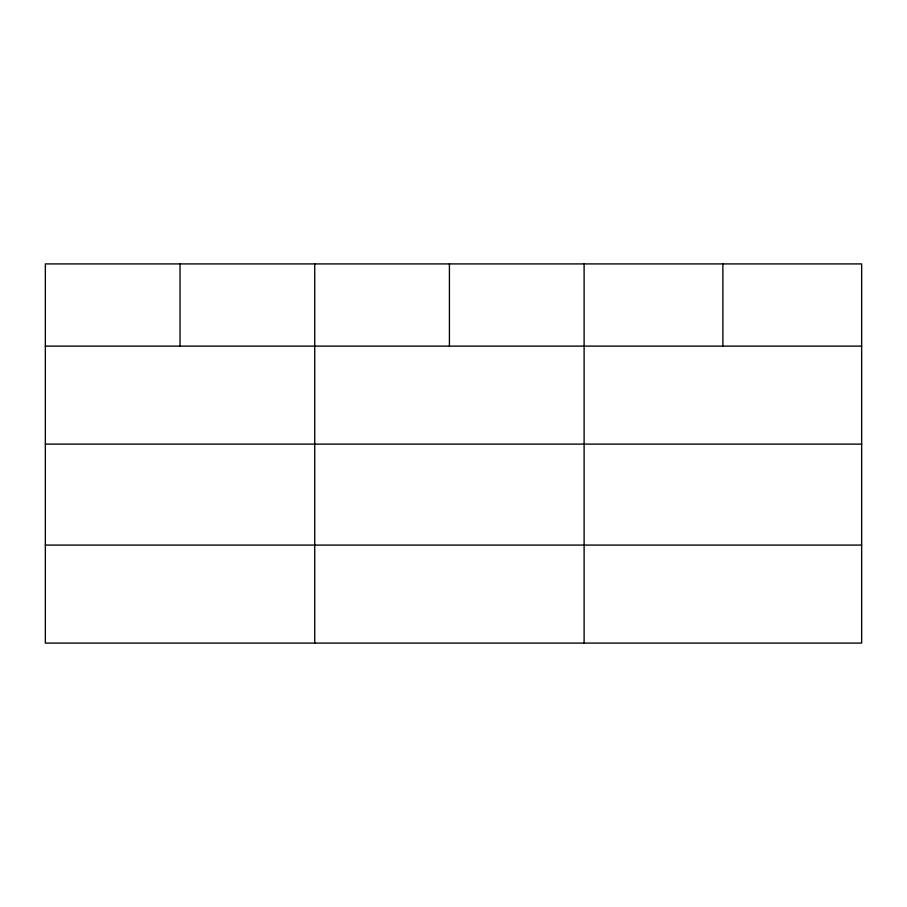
<?xml version="1.0" encoding="UTF-8"?>
<svg xmlns="http://www.w3.org/2000/svg" width="907" height="907" viewBox="0 0 907 907"><rect width="100%" height="100%" fill="white"/><g stroke="black" fill="none" stroke-linecap="round" stroke-linejoin="round"><path stroke-width="1.36" d="M861.65 444.124L861.65 263.914L45.35 263.914L45.35 643.086L861.65 643.086L861.65 444.124L45.35 444.124M45.35 346.123L861.65 346.123M45.35 545.084L861.65 545.084M722.879 263.914L722.879 346.123M584.108 263.914L584.108 643.086M449.418 263.914L449.418 346.123M314.729 263.914L314.729 643.086M180.04 263.914L180.04 346.123"/></g></svg>
